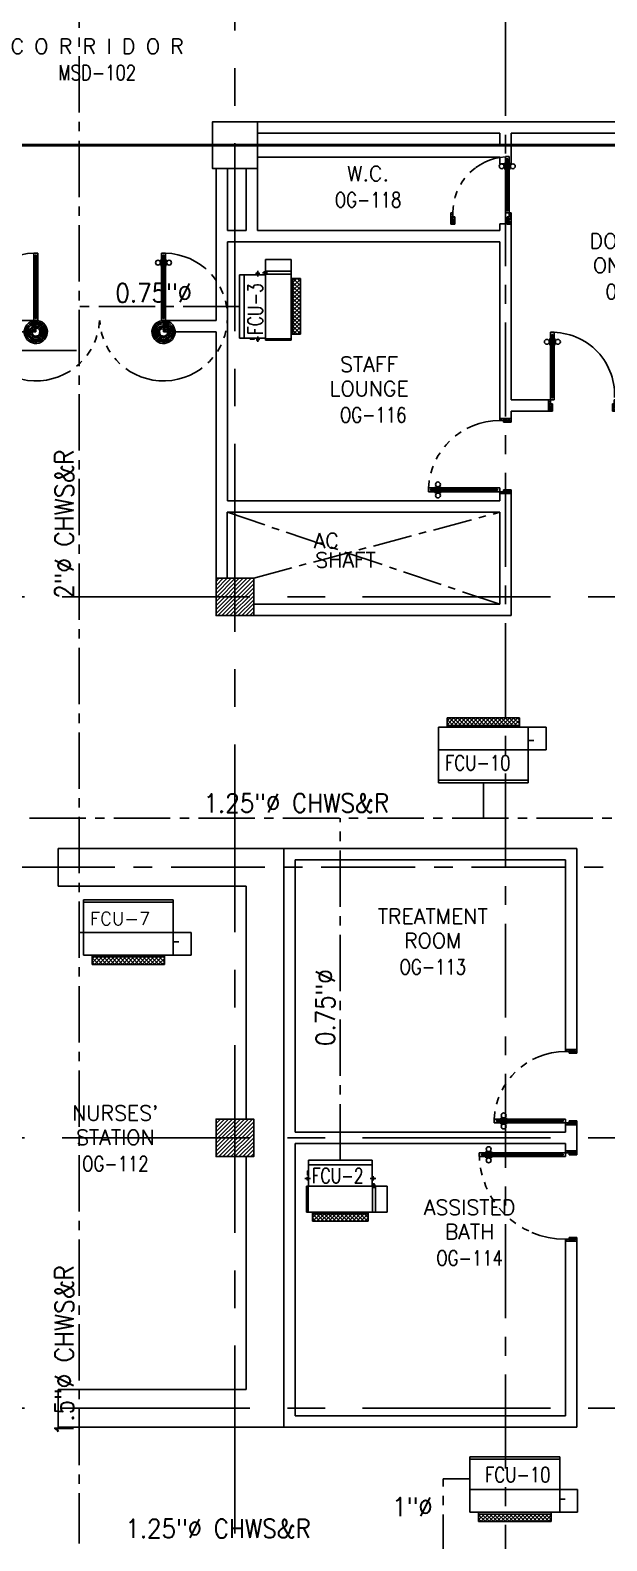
# Model space of a CAD drawing. Extents: x 417866242 to 417866469, y 43498047 to 43498124.
# Drawn here: x 417866441.24 to 417866448.91, y 43498062.63 to 43498082.73 of the extents above; entities that cross this region are included whole.
import ezdxf
from ezdxf.enums import TextEntityAlignment as Align

# ---------------------------------------------------------------- set-up
doc = ezdxf.new("R2010")
doc.units = 0
doc.header["$MEASUREMENT"] = 0
for name, pattern in [('CENTER', [2, 1.25, -0.25, 0.25, -0.25]), ('CENTER2', [1.125, 0.75, -0.125, 0.125, -0.125]), ('CENTERX2', [4, 2.5, -0.5, 0.5, -0.5]), ('HIDDEN', [0.375, 0.25, -0.125])]:
    doc.linetypes.add(name, pattern=pattern)
doc.layers.get('0').update_dxf_attribs({"linetype": 'CONTINUOUS'})
for name, color, linetype in [('AC-CH', 6, 'CENTER2'), ('AC-CHT', 2, 'CONTINUOUS'), ('AXES', 11, 'CENTERX2'), ('AXES1', 11, 'CENTER'), ('COL', 3, 'CONTINUOUS'), ('COUNTER', 11, 'CONTINUOUS'), ('DOOR', 11, 'CONTINUOUS'), ('EJ', 11, 'CONTINUOUS'), ('FCU', 6, 'CONTINUOUS'), ('HAT', 11, 'CONTINUOUS'), ('M-TEXT', 2, 'CONTINUOUS'), ('RM-NAME', 11, 'CONTINUOUS'), ('RM-NO', 11, 'CONTINUOUS'), ('ROOF', 11, 'CONTINUOUS'), ('WALL', 11, 'CONTINUOUS')]:
    doc.layers.add(name, color=color, linetype=linetype)
doc.styles.add('KHRS2', font='ROMANS.shx', dxfattribs={"height": 200})
doc.styles.add('ROMANS', font='ROMANS.shx', dxfattribs={"width": 0.6})

# ---------------------------------------------------------------- blocks, each defined once
blk = doc.blocks.new('DOOR90')
at = {"layer": 'DOOR', "color": 7, "linetype": 'ByBlock'}
for p, q in [((-150, 0), (0, 0)), ((-150, 0), (-150, -25)), ((0, -50), (-114, 0)), ((0, -50), (-40, 0)), ((0, -50), (0, 0)), ((-1000, -25), (-1050, -25)), ((-1050, -75), (-1050, -25)), ((-1050, -25), (-1050, -75)), ((-1000, -75), (-1050, -75)), ((-1000, -42), (-1020, -42)), ((-1020, -42), (-1020, -58)), ((-1000, -58), (-1020, -58)), ((-1000, -25), (-1000, -42)), ((-1000, -58), (-1000, -75)), ((-878, -18), (-968, -18)), ((-968, -25), (-968, -18)), ((-968, -75), (-968, -82)), ((-878, -82), (-968, -82)), ((-955, -9), (-890, -9)), ((-955, -18), (-955, -9)), ((-955, -18), (-890, -18)), ((-955, -82), (-890, -82)), ((-955, -82), (-955, -91)), ((-955, -91), (-890, -91)), ((-890, -18), (-890, -9)), ((-890, -82), (-890, -91)), ((-878, -25), (-878, -18)), ((-878, -75), (-878, -82)), ((-200, -25), (-150, -25)), ((-200, -42), (-200, -25)), ((-180, -42), (-200, -42)), ((-200, -58), (-180, -58)), ((-200, -75), (-200, -58)), ((-150, -75), (-200, -75)), ((-180, -58), (-180, -42)), ((-150, -25), (-100, -25)), ((-150, -75), (-150, -25)), ((-100, -25), (-100, -50)), ((0, -50), (-100, -37)), ((-100, -50), (0, -50)), ((-150, -875), (-100, -875)), ((-150, -900), (-150, -875)), ((-150, -900), (0, -900)), ((0, -900), (-150, -900)), ((0, -850), (-114, -900)), ((-100, -875), (-100, -850)), ((0, -850), (-100, -863)), ((-100, -850), (0, -850)), ((0, -850), (-40, -900)), ((0, -850), (0, -900))]:
    blk.add_line(p, q, dxfattribs=at)
at = {"layer": 'DOOR', "linetype": 'ByBlock'}
for p, q in [((-200, -25), (-1000, -25)), ((-200, -42), (-1000, -42)), ((-200, -58), (-1000, -58)), ((-1000, -75), (-200, -75))]:
    blk.add_line(p, q, dxfattribs=at)
at = {"layer": 'DOOR', "color": 7, "linetype": 'ByBlock'}
for centre in [(-923, 24), (-923, -124)]:
    blk.add_circle(centre, 32.4, dxfattribs=at)
for centre, radius, start, end in [((0, -50), 154, 161.1053, 166.2858), ((0, -50), 94.4, 148.0182, 180), ((0, -50), 134, 158.1598, 169.28), ((0, -50), 114, 154.0838, 167.3774), ((0, -50), 74.4, 137.7764, 180), ((0, -50), 54.4, 113.2074, 180), ((0, -50), 34.4, 90, 180), ((0, -50), 14.4, 90, 180), ((0, -850), 154, 193.7142, 198.8947), ((0, -850), 134, 190.72, 201.8402), ((0, -850), 94.4, 180, 211.9818), ((0, -850), 74.4, 180, 222.2236), ((0, -850), 54.4, 180, 246.7926), ((0, -850), 34.4, 180, 270), ((0, -850), 14.4, 180, 270)]:
    blk.add_arc(centre, radius, start, end, dxfattribs=at)
at = {"layer": 'DOOR', "linetype": 'HIDDEN', "ltscale": 0.5}
blk.add_arc((-222, -50), 828, 178.2701, 275.003, dxfattribs=at)
blk = doc.blocks.new('DOOR80')
at = {"layer": 'DOOR', "color": 7, "linetype": 'ByBlock'}
for p, q in [((-150, 800), (0, 800)), ((-150, 800), (-150, 775)), ((0, 800), (-150, 800)), ((-150, 775), (-100, 775)), ((0, 750), (-114, 800)), ((-100, 775), (-100, 750)), ((0, 750), (-100, 763)), ((-100, 750), (0, 750)), ((0, 750), (-40, 800)), ((0, 750), (0, 800)), ((-850, 75), (-900, 75)), ((-900, 75), (-900, 25)), ((-900, 25), (-900, 75)), ((-850, 25), (-900, 25)), ((-850, 58), (-870, 58)), ((-870, 42), (-870, 58)), ((-850, 42), (-870, 42)), ((-850, 58), (-850, 75)), ((-850, 25), (-850, 42)), ((-727, 82), (-817, 82)), ((-817, 75), (-817, 82)), ((-817, 25), (-817, 18)), ((-727, 18), (-817, 18)), ((-805, 91), (-740, 91)), ((-805, 82), (-805, 91)), ((-805, 82), (-740, 82)), ((-805, 18), (-740, 18)), ((-805, 18), (-805, 9)), ((-805, 9), (-740, 9)), ((-740, 82), (-740, 91)), ((-740, 18), (-740, 9)), ((-727, 75), (-727, 82)), ((-727, 25), (-727, 18)), ((-150, 75), (-200, 75)), ((-200, 75), (-200, 58)), ((-200, 58), (-180, 58)), ((-180, 42), (-200, 42)), ((-200, 42), (-200, 25)), ((-200, 25), (-150, 25)), ((-180, 58), (-180, 42)), ((-150, 75), (-150, 25)), ((-150, 25), (-100, 25)), ((-150, 0), (-150, 25)), ((0, 0), (-150, 0)), ((0, 50), (-114, 0)), ((-100, 25), (-100, 50)), ((0, 50), (-100, 37)), ((-100, 50), (0, 50)), ((0, 50), (-40, 0)), ((0, 50), (0, 0))]:
    blk.add_line(p, q, dxfattribs=at)
at = {"layer": 'DOOR', "linetype": 'ByBlock'}
for p, q in [((-850, 75), (-200, 75)), ((-200, 58), (-850, 58)), ((-200, 42), (-850, 42)), ((-200, 25), (-850, 25))]:
    blk.add_line(p, q, dxfattribs=at)
at = {"layer": 'DOOR', "color": 7, "linetype": 'ByBlock'}
for centre in [(-772, 124), (-772, -24)]:
    blk.add_circle(centre, 32.4, dxfattribs=at)
at = {"layer": 'DOOR', "linetype": 'HIDDEN', "ltscale": 0.5}
blk.add_arc((-149, 23), 752, 90.0695, 176.0204, dxfattribs=at)
at = {"layer": 'DOOR', "color": 7, "linetype": 'ByBlock'}
for centre, radius, start, end in [((0, 750), 154, 161.1053, 166.2858), ((0, 750), 134, 158.1598, 169.28), ((0, 750), 94.4, 148.0182, 180), ((0, 750), 74.4, 137.7764, 180), ((0, 750), 54.4, 113.2074, 180), ((0, 750), 34.4, 90, 180), ((0, 750), 14.4, 90, 180), ((0, 50), 154, 193.7142, 198.8947), ((0, 50), 134, 190.72, 201.8402), ((0, 50), 114, 192.6226, 205.9162), ((0, 50), 94.4, 180, 211.9818), ((0, 50), 74.4, 180, 222.2236), ((0, 50), 54.4, 180, 246.7926), ((0, 50), 34.4, 180, 270), ((0, 50), 14.4, 180, 270)]:
    blk.add_arc(centre, radius, start, end, dxfattribs=at)
blk = doc.blocks.new('C5')
at = {"layer": 'HAT', "linetype": 'ByBlock'}
h = blk.add_hatch(dxfattribs=at)
h.set_pattern_fill('ANSI31', color=256, scale=300, style=0)
h.set_pattern_definition([(45, (-223356.182, -51411.005), (-26.516504, 26.516504), [])])
h.paths.add_polyline_path([(300, 300), (0, 300), (0, 0), (300, 0)])
h.paths.add_polyline_path([(600, 300), (300, 300), (300, 0), (600, 0)])
at = {"layer": 'COL'}
blk.add_lwpolyline([(600, 300), (0, 300), (0, 0), (600, 0)], close=True, dxfattribs=at)
blk = doc.blocks.new('*X75')
at = {"color": 0}
for p, q in [((238729, 139875), (239203, 140350)), ((238729, 139928), (239150, 140350)), ((238729, 139981), (239097, 140350)), ((238729, 140034), (239044, 140350)), ((238729, 140087), (238991, 140350)), ((238729, 140140), (238938, 140350)), ((238729, 140193), (238885, 140350)), ((238729, 140246), (238832, 140350)), ((238729, 140299), (238779, 140350)), ((238756, 139850), (239229, 140322)), ((238809, 139850), (239229, 140269)), ((238862, 139850), (239229, 140216)), ((238915, 139850), (239229, 140163)), ((238968, 139850), (239229, 140110)), ((239021, 139850), (239229, 140057)), ((239074, 139850), (239229, 140004)), ((239128, 139850), (239229, 139951)), ((239181, 139850), (239229, 139898))]:
    blk.add_line(p, q, dxfattribs=at)
blk = doc.blocks.new('COL50')
at = {"layer": 'COL'}
blk.add_lwpolyline([(-250, 250), (-250, -250), (250, -250), (250, 250)], close=True, dxfattribs=at)
blk = doc.blocks.new('DOOR-10')
at = {"layer": 'DOOR', "color": 0, "linetype": 'ByBlock'}
for p, q in [((-76, 1018), (-83, 1018)), ((-83, 928), (-83, 1018)), ((-26, 1100), (-76, 1100)), ((-76, 1100), (-26, 1100)), ((-76, 1050), (-76, 1100)), ((-59, 1050), (-76, 1050)), ((-43, 1070), (-59, 1070)), ((-59, 1050), (-59, 1070)), ((-43, 1050), (-43, 1070)), ((-26, 1050), (-43, 1050)), ((-26, 1050), (-26, 1100)), ((-26, 1018), (-18, 1018)), ((-18, 928), (-18, 1018)), ((-83, 1005), (-92, 1005)), ((-92, 1005), (-92, 940)), ((-83, 940), (-92, 940)), ((-83, 1005), (-83, 940)), ((-76, 928), (-83, 928)), ((-26, 928), (-18, 928)), ((-18, 1005), (-9, 1005)), ((-18, 1005), (-18, 940)), ((-18, 940), (-9, 940)), ((-9, 1005), (-9, 940)), ((-1001, 0), (-1001, 150)), ((-1001, 150), (-976, 150)), ((-1001, 150), (-1001, 0)), ((-951, 0), (-1001, 0)), ((-976, 150), (-976, 100)), ((-976, 100), (-951, 100)), ((-951, 100), (-951, 0)), ((-76, 200), (-59, 200)), ((-76, 150), (-76, 200)), ((-76, 150), (-26, 150)), ((-59, 200), (-59, 180)), ((-59, 180), (-43, 180)), ((-51, 100), (-51, 0)), ((-26, 100), (-51, 100)), ((-51, 0), (-1, 0)), ((-43, 200), (-26, 200)), ((-43, 180), (-43, 200)), ((-26, 200), (-26, 150)), ((-1, 150), (-26, 150)), ((-26, 150), (-26, 100))]:
    blk.add_line(p, q, dxfattribs=at)
at = {"layer": 'DOOR', "linetype": 'ByBlock'}
for p, q in [((-76, 1050), (-76, 200)), ((-59, 200), (-59, 1050)), ((-43, 200), (-43, 1050)), ((-26, 200), (-26, 1050))]:
    blk.add_line(p, q, dxfattribs=at)
at = {"layer": 'DOOR', "color": 9, "linetype": 'ByBlock'}
for p, q in [((-951, 0), (-1001, 114)), ((-951, 0), (-1001, 40)), ((-951, 0), (-964, 100)), ((-51, 0), (-1, 114)), ((-51, 0), (-37, 100)), ((-51, 0), (-1, 40)), ((-1, 0), (-1, 150))]:
    blk.add_line(p, q, dxfattribs=at)
at = {"layer": 'DOOR', "color": 0, "linetype": 'ByBlock'}
for centre in [(-124, 973), (23, 973)]:
    blk.add_circle(centre, 32.4, dxfattribs=at)
at = {"layer": 'DOOR', "linetype": 'HIDDEN', "ltscale": 0.5}
blk.add_arc((-23, 149), 952, 93.1482, 179.9482, dxfattribs=at)
at = {"layer": 'DOOR', "color": 9, "linetype": 'ByBlock'}
for centre, radius, start, end in [((-951, 0), 154, 103.7142, 108.8947), ((-951, 0), 134, 100.72, 111.8402), ((-951, 0), 94.4, 90, 121.9818), ((-951, 0), 74.4, 90, 132.2236), ((-951, 0), 54.4, 90, 156.7926), ((-951, 0), 34.4, 90, 180), ((-951, 0), 14.4, 90, 180), ((-51, 0), 94.4, 58.0182, 90), ((-51, 0), 74.4, 47.7764, 90), ((-51, 0), 54.4, 23.2074, 90), ((-51, 0), 34.4, 0, 90), ((-51, 0), 14.4, 0, 90), ((-51, 0), 134, 68.1598, 79.28), ((-51, 0), 114, 64.0838, 77.3774), ((-51, 0), 154, 71.1053, 76.2858)]:
    blk.add_arc(centre, radius, start, end, dxfattribs=at)
blk = doc.blocks.new('DOOR100')
at = {"layer": 'DOOR', "color": 7, "linetype": 'ByBlock'}
for p, q in [((-82, 1128), (-82, 1218)), ((-75, 1218), (-82, 1218)), ((-75, 1250), (-75, 1300)), ((-75, 1300), (-25, 1300)), ((-25, 1300), (-75, 1300)), ((-58, 1250), (-75, 1250)), ((-58, 1250), (-58, 1270)), ((-42, 1270), (-58, 1270)), ((-42, 1250), (-42, 1270)), ((-25, 1250), (-42, 1250)), ((-25, 1250), (-25, 1300)), ((-25, 1218), (-18, 1218)), ((-18, 1128), (-18, 1218)), ((-91, 1205), (-91, 1140)), ((-82, 1205), (-91, 1205)), ((-82, 1140), (-91, 1140)), ((-82, 1205), (-82, 1140)), ((-75, 1128), (-82, 1128)), ((-25, 1128), (-18, 1128)), ((-18, 1205), (-18, 1140)), ((-18, 1205), (-9, 1205)), ((-18, 1140), (-9, 1140)), ((-9, 1205), (-9, 1140)), ((-1200, 0), (-1200, 150)), ((-1200, 150), (-1175, 150)), ((-1200, 150), (-1200, 0)), ((-1150, 0), (-1200, 114)), ((-1150, 0), (-1200, 40)), ((-1150, 0), (-1200, 0)), ((-1175, 150), (-1175, 100)), ((-1175, 100), (-1150, 100)), ((-1150, 0), (-1163, 100)), ((-1150, 100), (-1150, 0)), ((-75, 200), (-58, 200)), ((-75, 150), (-75, 200)), ((-75, 150), (-25, 150)), ((-58, 200), (-58, 180)), ((-58, 180), (-42, 180)), ((-50, 0), (0, 114)), ((-50, 100), (-50, 0)), ((-50, 0), (-37, 100)), ((-25, 100), (-50, 100)), ((-50, 0), (0, 40)), ((-50, 0), (0, 0)), ((-42, 200), (-25, 200)), ((-42, 180), (-42, 200)), ((-25, 200), (-25, 150)), ((0, 150), (-25, 150)), ((-25, 150), (-25, 100)), ((0, 0), (0, 150)), ((0, 150), (0, 0))]:
    blk.add_line(p, q, dxfattribs=at)
at = {"layer": 'DOOR', "linetype": 'ByBlock'}
for p, q in [((-75, 1250), (-75, 200)), ((-58, 200), (-58, 1250)), ((-42, 200), (-42, 1250)), ((-25, 200), (-25, 1250))]:
    blk.add_line(p, q, dxfattribs=at)
at = {"layer": 'DOOR', "color": 7, "linetype": 'ByBlock'}
for centre in [(-124, 1173), (24, 1173)]:
    blk.add_circle(centre, 32.4, dxfattribs=at)
at = {"layer": 'DOOR', "linetype": 'HIDDEN', "ltscale": 0.5}
blk.add_arc((-25, 150), 1150, 90, 180, dxfattribs=at)
at = {"layer": 'DOOR', "color": 7, "linetype": 'ByBlock'}
for centre, radius, start, end in [((-1150, 0), 154, 103.7142, 108.8947), ((-1150, 0), 134, 100.72, 111.8402), ((-1150, 0), 94.4, 90, 121.9818), ((-1150, 0), 74.4, 90, 132.2236), ((-1150, 0), 54.4, 90, 156.7926), ((-1150, 0), 34.4, 90, 180), ((-1150, 0), 14.4, 90, 180), ((-50, 0), 94.4, 58.0182, 90), ((-50, 0), 74.4, 47.7764, 90), ((-50, 0), 54.4, 23.2074, 90), ((-50, 0), 34.4, 0, 90), ((-50, 0), 14.4, 0, 90), ((-50, 0), 134, 68.1598, 79.28), ((-50, 0), 114, 64.0838, 77.3774), ((-50, 0), 154, 71.1053, 76.2858)]:
    blk.add_arc(centre, radius, start, end, dxfattribs=at)
blk = doc.blocks.new('*X78')
at = {"color": 0}
for p, q in [((238729, 132663), (239216, 133150)), ((238729, 132716), (239163, 133150)), ((238729, 132769), (239110, 133150)), ((238729, 132822), (239057, 133150)), ((238729, 132875), (239004, 133150)), ((238729, 132928), (238951, 133150)), ((238729, 132981), (238898, 133150)), ((238729, 133034), (238845, 133150)), ((238729, 133087), (238791, 133150)), ((238729, 133140), (238738, 133150)), ((238769, 132650), (239229, 133110)), ((238822, 132650), (239229, 133056)), ((238875, 132650), (239229, 133003)), ((238928, 132650), (239229, 132950)), ((238981, 132650), (239229, 132897)), ((239034, 132650), (239229, 132844)), ((239087, 132650), (239229, 132791)), ((239140, 132650), (239229, 132738)), ((239193, 132650), (239229, 132685))]:
    blk.add_line(p, q, dxfattribs=at)
blk = doc.blocks.new('A$C272A55A0')
at = {"layer": 'DOOR', "color": 0, "linetype": 'ByBlock'}
for p, q in [((0, 900), (0, 1050)), ((50, 1050), (0, 1050)), ((50, 950), (50, 1050)), ((1750, 950), (1750, 1050)), ((1750, 1050), (1800, 1050)), ((1800, 1050), (1800, 900)), ((0, 900), (25, 900)), ((25, 950), (50, 950)), ((25, 900), (25, 950)), ((75, 900), (25, 900)), ((25, 850), (25, 900)), ((42, 850), (25, 850)), ((58, 870), (42, 870)), ((42, 870), (42, 850)), ((58, 850), (58, 870)), ((75, 850), (58, 850)), ((75, 900), (75, 850)), ((1725, 900), (1775, 900)), ((1725, 900), (1725, 850)), ((1725, 850), (1742, 850)), ((1742, 870), (1758, 870)), ((1742, 850), (1742, 870)), ((1775, 950), (1750, 950)), ((1758, 870), (1758, 850)), ((1758, 850), (1775, 850)), ((1775, 900), (1775, 950)), ((1800, 900), (1775, 900)), ((1775, 850), (1775, 900)), ((25, 50), (42, 50)), ((25, 50), (25, 0)), ((25, 0), (75, 0)), ((75, 0), (25, 0)), ((42, 50), (42, 30)), ((42, 30), (58, 30)), ((58, 50), (75, 50)), ((58, 50), (58, 30)), ((75, 50), (75, 0)), ((1718, 160), (1709, 160)), ((1709, 95), (1709, 160)), ((1718, 95), (1709, 95)), ((1725, 173), (1718, 173)), ((1718, 173), (1718, 83)), ((1718, 95), (1718, 160)), ((1725, 83), (1718, 83)), ((1742, 50), (1725, 50)), ((1725, 50), (1725, 0)), ((1775, 0), (1725, 0)), ((1725, 0), (1775, 0)), ((1742, 50), (1742, 30)), ((1758, 30), (1742, 30)), ((1775, 50), (1758, 50)), ((1758, 50), (1758, 30)), ((1775, 173), (1782, 173)), ((1775, 83), (1782, 83)), ((1775, 50), (1775, 0)), ((1782, 173), (1782, 83)), ((1782, 160), (1791, 160)), ((1782, 95), (1782, 160)), ((1782, 95), (1791, 95)), ((1791, 95), (1791, 160))]:
    blk.add_line(p, q, dxfattribs=at)
at = {"layer": 'DOOR', "color": 9, "linetype": 'ByBlock'}
for p, q in [((50, 1050), (0, 1010)), ((50, 1050), (0, 937)), ((50, 1050), (37, 950)), ((1750, 1050), (1800, 1010)), ((1750, 1050), (1800, 937)), ((1750, 1050), (1763, 950))]:
    blk.add_line(p, q, dxfattribs=at)
at = {"layer": 'DOOR', "linetype": 'ByBlock'}
for p, q in [((25, 850), (25, 50)), ((42, 850), (42, 50)), ((58, 850), (58, 50)), ((75, 50), (75, 850)), ((1725, 50), (1725, 850)), ((1742, 850), (1742, 50)), ((1758, 850), (1758, 50)), ((1775, 850), (1775, 50))]:
    blk.add_line(p, q, dxfattribs=at)
at = {"layer": 'DOOR', "color": 0, "linetype": 'ByBlock'}
for centre in [(1676, 128), (1824, 128)]:
    blk.add_circle(centre, 32.4, dxfattribs=at)
at = {"layer": 'DOOR', "color": 9, "linetype": 'ByBlock'}
for centre, radius, start, end in [((50, 1050), 54.4, 203.2074, 270), ((50, 1050), 34.4, 180, 270), ((50, 1050), 14.4, 180, 270), ((1750, 1050), 14.4, 270, 0), ((1750, 1050), 34.4, 270, 0), ((1750, 1050), 54.4, 270, 336.7926), ((50, 1050), 74.4, 227.7764, 270), ((50, 1050), 94.4, 238.0182, 270), ((50, 1050), 114, 244.0838, 257.3774), ((50, 1050), 134, 248.1598, 259.28), ((50, 1050), 154, 251.1053, 256.2858), ((1750, 1050), 74.4, 270, 312.2236), ((1750, 1050), 94.4, 270, 301.9818), ((1750, 1050), 114, 282.6226, 295.9162), ((1750, 1050), 134, 280.72, 291.8402), ((1750, 1050), 154, 283.7142, 288.8947)]:
    blk.add_arc(centre, radius, start, end, dxfattribs=at)
at = {"layer": 'DOOR', "linetype": 'HIDDEN', "ltscale": 0.5}
for centre, start, end in [((50, 851), 268.3174, 3.2965), ((1750, 851), 176.7035, 271.6826)]:
    blk.add_arc(centre, 851, start, end, dxfattribs=at)
at = {"layer": 'WALL', "linetype": 'ByBlock'}
blk.add_line((1800, 900), (1800, 1050), dxfattribs=at)
blk = doc.blocks.new('*X31')
at = {"color": 0}
for p, q in [((-750, 2538), (-672, 2616)), ((-750, 2591), (-725, 2616)), ((-719, 2516), (-619, 2616)), ((-607, 2516), (-707, 2616)), ((-666, 2516), (-566, 2616)), ((-554, 2516), (-654, 2616)), ((-613, 2516), (-513, 2616)), ((-501, 2516), (-601, 2616)), ((-560, 2516), (-460, 2616)), ((-448, 2516), (-548, 2616)), ((-507, 2516), (-407, 2616)), ((-394, 2516), (-494, 2616)), ((-454, 2516), (-354, 2616)), ((-341, 2516), (-441, 2616)), ((-401, 2516), (-301, 2616)), ((-288, 2516), (-388, 2616)), ((-348, 2516), (-248, 2616)), ((-235, 2516), (-335, 2616)), ((-295, 2516), (-195, 2616)), ((-182, 2516), (-282, 2616)), ((-242, 2516), (-142, 2616)), ((-129, 2516), (-229, 2616)), ((-189, 2516), (-89, 2616)), ((-76, 2516), (-176, 2616)), ((-136, 2516), (-36, 2616)), ((-23, 2516), (-123, 2616)), ((-83, 2516), (17, 2616)), ((30, 2516), (-70, 2616)), ((-30, 2516), (70, 2616)), ((83, 2516), (-17, 2616)), ((23, 2516), (123, 2616)), ((136, 2516), (36, 2616)), ((76, 2516), (176, 2616)), ((189, 2516), (89, 2616)), ((215, 2543), (142, 2616)), ((215, 2596), (195, 2616)), ((-660, 2516), (-750, 2606)), ((-713, 2516), (-750, 2553)), ((129, 2516), (215, 2601)), ((182, 2516), (215, 2548))]:
    blk.add_line(p, q, dxfattribs=at)
blk = doc.blocks.new('WAP16')
at = {"color": 6}
for p, q in [((-597, 0), (-597, -737)), ((-597, 0), (597, 0)), ((597, 0), (597, -737)), ((-597, -437), (597, -437)), ((-597, -737), (597, -737))]:
    blk.add_line(p, q, dxfattribs=at)
at = {"color": 3}
for p, q in [((-597, -32), (597, -32)), ((597, -437), (835, -437)), ((597, -562), (670, -562)), ((835, -437), (835, -737)), ((-482, -737), (-482, -862)), ((-482, -762), (482, -762)), ((482, -737), (482, -862)), ((597, -737), (835, -737)), ((-482, -862), (482, -862))]:
    blk.add_line(p, q, dxfattribs=at)
at = {"color": 11}
blk.add_blockref('*X31', (268, -3378), dxfattribs=at)
blk = doc.blocks.new('*X29')
at = {"color": 0}
for p, q in [((16890, -2467), (16943, -2414)), ((16890, -2520), (16990, -2420)), ((16990, -2565), (16890, -2465)), ((16890, -2573), (16990, -2473)), ((16990, -2619), (16890, -2519)), ((16890, -2626), (16990, -2526)), ((16990, -2672), (16890, -2572)), ((16890, -2679), (16990, -2579)), ((16990, -2512), (16892, -2414)), ((16990, -2459), (16945, -2414)), ((16990, -2725), (16890, -2625)), ((16890, -2732), (16990, -2632)), ((16990, -2778), (16890, -2678)), ((16890, -2785), (16990, -2685)), ((16990, -2831), (16890, -2731)), ((16890, -2838), (16990, -2738)), ((16990, -2884), (16890, -2784)), ((16890, -2891), (16990, -2791)), ((16990, -2937), (16890, -2837)), ((16890, -2944), (16990, -2844)), ((16990, -2990), (16890, -2890)), ((16890, -2997), (16990, -2897)), ((16990, -3043), (16890, -2943)), ((16890, -3050), (16990, -2950)), ((16990, -3096), (16890, -2996)), ((16890, -3103), (16990, -3003)), ((16990, -3149), (16890, -3049)), ((16944, -3155), (16890, -3102)), ((16892, -3155), (16990, -3056)), ((16945, -3155), (16990, -3109))]:
    blk.add_line(p, q, dxfattribs=at)
blk = doc.blocks.new('WHE06')
at = {"color": 3}
for p, q in [((689, 622), (346, 622)), ((346, 622), (346, 469)), ((689, 469), (689, 622)), ((60, -422), (60, 422)), ((212, 437), (269, 437)), ((232, 452), (232, 422)), ((232, 452), (252, 452)), ((242, 472), (242, 399)), ((252, 452), (252, 422)), ((305, 448), (373, 448)), ((321, 458), (321, 438)), ((321, 458), (346, 458)), ((321, 438), (346, 438)), ((346, 430), (689, 430)), ((811, 371), (689, 371)), ((711, -371), (711, 371)), ((811, -371), (811, 371)), ((242, -472), (242, -399)), ((811, -371), (689, -371)), ((142, -437), (142, -422)), ((142, -437), (197, -437)), ((197, -437), (197, -422)), ((221, -437), (269, -437)), ((232, -452), (232, -422)), ((232, -452), (252, -452)), ((252, -452), (252, -422)), ((346, -430), (689, -430))]:
    blk.add_line(p, q, dxfattribs=at)
at = {"color": 6}
for p, q in [((0, -422), (0, 422)), ((0, 422), (346, 422)), ((346, 469), (346, -451)), ((689, 469), (346, 469)), ((689, -451), (689, 469)), ((0, -422), (346, -422)), ((346, -451), (689, -451))]:
    blk.add_line(p, q, dxfattribs=at)
at = {"color": 11}
blk.add_blockref('*X29', (-16179, 2784), dxfattribs=at)
blk = doc.blocks.new('RM1')
at = {"layer": 'RM-NAME', "style": 'ROMANS'}
for tag, p in [('ROOMNAME1', (0, 324)), ('ROOMNAME2', (0, 0))]:
    blk.add_attdef(tag, text='', height=200, dxfattribs=at).set_placement(p, align=Align.MIDDLE)

msp = doc.modelspace()

# ---------------------------------------------------------------- linework, layer by layer
at = {"layer": 'AC-CH'}
for p, q in [((417866441.889, 43498103.759), (417866441.889, 43498062.589)), ((417866444.023, 43498079.053), (417866441.889, 43498079.053)), ((417866435.479, 43498078.468), (417866441.889, 43498078.468)), ((417866447.269, 43498072.715), (417866447.269, 43498072.244)), ((417866437.851, 43498072.244), (417866452.101, 43498072.244)), ((417866445.364, 43498067.689), (417866445.364, 43498072.244)), ((417866441.947, 43498070.721), (417866441.889, 43498070.721)), ((417866447.09, 43498063.452), (417866446.733, 43498063.452)), ((417866446.733, 43498059.974), (417866446.733, 43498063.452))]:
    msp.add_line(p, q, dxfattribs=at)
at = {"layer": 'AXES'}
for p, q in [((417866443.961, 43498046.724), (417866443.961, 43498123.537)), ((417866467.811, 43498081.209), (417866400.121, 43498081.209)), ((417866467.811, 43498081.189), (417866400.121, 43498081.189)), ((417866468.161, 43498075.189), (417866400.121, 43498075.189)), ((417866468.161, 43498067.989), (417866400.121, 43498067.989)), ((417866468.161, 43498064.389), (417866400.121, 43498064.389))]:
    msp.add_line(p, q, dxfattribs=at)
at = {"layer": 'AXES1'}
for p, q in [((417866447.561, 43498053.589), (417866447.561, 43498112.409)), ((417866458.361, 43498071.589), (417866400.121, 43498071.589))]:
    msp.add_line(p, q, dxfattribs=at)
at = {"layer": 'COUNTER', "linetype": 'ByBlock'}
for p, q in [((417866441.611, 43498071.339), (417866441.611, 43498071.839)), ((417866441.611, 43498071.839), (417866444.611, 43498071.839)), ((417866444.611, 43498071.839), (417866444.611, 43498064.139)), ((417866444.111, 43498071.339), (417866441.611, 43498071.339)), ((417866444.111, 43498068.239), (417866444.111, 43498071.339)), ((417866441.611, 43498064.139), (417866441.611, 43498064.639)), ((417866441.611, 43498064.639), (417866444.111, 43498064.639)), ((417866444.611, 43498064.139), (417866441.611, 43498064.139))]:
    msp.add_line(p, q, dxfattribs=at)
at = {"layer": 'COUNTER'}
for p, q in [((417866441.611, 43498071.339), (417866441.611, 43498071.839)), ((417866441.811, 43498071.839), (417866444.611, 43498071.839)), ((417866444.611, 43498064.139), (417866444.611, 43498071.839)), ((417866444.611, 43498064.139), (417866444.611, 43498071.839)), ((417866441.611, 43498071.339), (417866444.111, 43498071.339)), ((417866441.811, 43498071.339), (417866444.111, 43498071.339)), ((417866444.111, 43498068.239), (417866444.111, 43498071.339)), ((417866444.111, 43498064.639), (417866444.111, 43498067.739)), ((417866444.111, 43498067.323), (417866444.111, 43498064.639)), ((417866441.811, 43498064.639), (417866444.111, 43498064.639)), ((417866441.811, 43498064.139), (417866444.611, 43498064.139))]:
    msp.add_line(p, q, dxfattribs=at)
at = {"layer": 'EJ'}
for p, q in [((417866397.415, 43498081.209), (417866458.611, 43498081.209)), ((417866397.415, 43498081.189), (417866458.611, 43498081.189))]:
    msp.add_line(p, q, dxfattribs=at)
at = {"layer": 'ROOF'}
for p, q in [((417866425.837, 43498081.209), (417866458.487, 43498081.209)), ((417866425.837, 43498081.189), (417866458.487, 43498081.189))]:
    msp.add_line(p, q, dxfattribs=at)
at = {"layer": 'WALL'}
for p, q in [((417866444.111, 43498081.509), (417866450.861, 43498081.509)), ((417866444.261, 43498081.359), (417866447.486, 43498081.359)), ((417866447.486, 43498081.359), (417866447.486, 43498081.209)), ((417866447.636, 43498081.209), (417866447.486, 43498081.209)), ((417866447.636, 43498081.359), (417866447.636, 43498081.209)), ((417866447.636, 43498081.359), (417866450.861, 43498081.359)), ((417866444.261, 43498081.189), (417866447.486, 43498081.189)), ((417866444.261, 43498081.039), (417866447.486, 43498081.039)), ((417866447.636, 43498081.189), (417866447.486, 43498081.189)), ((417866447.486, 43498081.039), (417866447.486, 43498080.951)), ((417866447.636, 43498081.189), (417866447.636, 43498080.951)), ((417866443.711, 43498080.889), (417866443.711, 43498078.864)), ((417866443.861, 43498080.889), (417866443.861, 43498080.064)), ((417866444.111, 43498080.064), (417866444.111, 43498080.889)), ((417866444.261, 43498080.064), (417866444.261, 43498080.889)), ((417866443.861, 43498080.064), (417866444.111, 43498080.064)), ((417866444.261, 43498080.064), (417866447.486, 43498080.064)), ((417866447.486, 43498080.151), (417866447.486, 43498080.064)), ((417866447.636, 43498080.151), (417866447.636, 43498077.809)), ((417866443.861, 43498079.914), (417866447.486, 43498079.914)), ((417866443.861, 43498079.914), (417866443.861, 43498076.464)), ((417866447.486, 43498079.914), (417866447.486, 43498077.566)), ((417866440.611, 43498078.864), (417866441.261, 43498078.864)), ((417866441.261, 43498078.714), (417866441.261, 43498078.864)), ((417866443.061, 43498078.864), (417866443.711, 43498078.864)), ((417866443.061, 43498078.714), (417866443.061, 43498078.864)), ((417866440.611, 43498078.714), (417866441.261, 43498078.714)), ((417866443.061, 43498078.714), (417866443.711, 43498078.714)), ((417866443.711, 43498078.714), (417866443.711, 43498075.439)), ((417866447.636, 43498077.809), (417866448.136, 43498077.809)), ((417866448.136, 43498077.809), (417866448.136, 43498077.659)), ((417866447.486, 43498077.561), (417866447.486, 43498077.659)), ((417866447.636, 43498077.659), (417866447.636, 43498077.566)), ((417866447.636, 43498077.659), (417866448.136, 43498077.659)), ((417866443.861, 43498076.464), (417866447.486, 43498076.464)), ((417866447.486, 43498076.561), (417866447.486, 43498076.464)), ((417866447.636, 43498074.939), (417866447.636, 43498076.561)), ((417866443.86, 43498076.314), (417866443.86, 43498075.439)), ((417866447.486, 43498076.314), (417866443.86, 43498076.314)), ((417866447.486, 43498075.089), (417866447.486, 43498076.314)), ((417866444.211, 43498075.089), (417866447.486, 43498075.089)), ((417866447.636, 43498074.939), (417866444.211, 43498074.939)), ((417866444.611, 43498071.839), (417866448.511, 43498071.839)), ((417866444.611, 43498064.139), (417866444.611, 43498071.839)), ((417866448.511, 43498071.839), (417866448.511, 43498069.164)), ((417866444.761, 43498071.689), (417866448.361, 43498071.689)), ((417866444.761, 43498068.064), (417866444.761, 43498071.689)), ((417866448.361, 43498071.689), (417866448.361, 43498069.164)), ((417866448.361, 43498069.164), (417866448.511, 43498069.164)), ((417866448.361, 43498068.164), (417866448.511, 43498068.164)), ((417866448.361, 43498068.164), (417866448.361, 43498068.064)), ((417866448.511, 43498068.164), (417866448.511, 43498067.814)), ((417866444.761, 43498068.064), (417866448.361, 43498068.064)), ((417866444.761, 43498064.289), (417866444.761, 43498067.914)), ((417866444.761, 43498067.914), (417866448.361, 43498067.914)), ((417866448.361, 43498067.914), (417866448.361, 43498067.814)), ((417866448.361, 43498067.814), (417866448.511, 43498067.814)), ((417866448.361, 43498066.614), (417866448.511, 43498066.614)), ((417866448.361, 43498066.614), (417866448.361, 43498064.289)), ((417866448.511, 43498066.614), (417866448.511, 43498064.139)), ((417866444.611, 43498064.139), (417866448.511, 43498064.139)), ((417866444.761, 43498064.289), (417866448.361, 43498064.289))]:
    msp.add_line(p, q, dxfattribs=at)
at = {"layer": 'WALL', "linetype": 'ByBlock'}
for p, q in [((417866447.486, 43498080.951), (417866447.636, 43498080.951)), ((417866447.486, 43498080.151), (417866447.636, 43498080.151)), ((417866447.636, 43498077.561), (417866447.486, 43498077.561))]:
    msp.add_line(p, q, dxfattribs=at)
at = {"layer": 'WALL', "color": 97, "linetype": 'CENTER2', "ltscale": 0.7}
for p, q in [((417866447.486, 43498075.089), (417866443.86, 43498076.314)), ((417866444.211, 43498075.439), (417866447.486, 43498076.314))]:
    msp.add_line(p, q, dxfattribs=at)
at = {"layer": 'WALL', "linetype": 'ByBlock', "ltscale": 0.3}
for points in [[(417866443.711, 43498075.439), (417866444.211, 43498075.439), (417866444.211, 43498074.939), (417866443.711, 43498074.939)], [(417866443.711, 43498068.239), (417866444.211, 43498068.239), (417866444.211, 43498067.739), (417866443.711, 43498067.739)]]:
    msp.add_lwpolyline(points, close=True, dxfattribs=at)

# ---------------------------------------------------------------- block references
at = {"layer": 'COL', "linetype": 'ByBlock', "xscale": 0.0009999871253967285, "yscale": 0.001000002026557922, "zscale": 0.001}
for p in [(417866443.661, 43498081.209), (417866443.661, 43498080.889)]:
    msp.add_blockref('C5', p, dxfattribs=at)
at = {"layer": 'COL', "xscale": -0.0009999871253967285, "yscale": 0.001000002026557922, "zscale": 0.001}
for p in [(417866443.961, 43498075.189), (417866443.961, 43498067.989)]:
    msp.add_blockref('COL50', p, dxfattribs=at)
at = {"layer": 'DOOR', "color": 7, "linetype": 'ByBlock', "xscale": -0.001000002026557922, "yscale": 0.001000002026557922, "zscale": 0.001, "rotation": 90}
msp.add_blockref('DOOR80', (417866447.636, 43498080.147), dxfattribs=at)
at = {"layer": 'DOOR', "color": 0, "linetype": 'ByBlock', "yscale": 0.001000002026557922, "zscale": 0.001}
for name, p, xscale, rotation in [('A$C272A55A0', (417866441.261, 43498079.764), -0.0009999871253967285, 180), ('DOOR90', (417866448.136, 43498077.659), -0.001000002026557922, 90), ('DOOR100', (417866448.511, 43498067.814), 0.001000002026557922, 90)]:
    msp.add_blockref(name, p, dxfattribs=dict(at, xscale=xscale, rotation=rotation))
at = {"layer": 'DOOR', "color": 0, "linetype": 'ByBlock', "ltscale": 0.3, "xscale": -0.001000002026557922, "yscale": 0.001000002026557922, "zscale": 0.001, "rotation": 90}
for p in [(417866447.636, 43498076.561), (417866448.511, 43498068.163)]:
    msp.add_blockref('DOOR-10', p, dxfattribs=at)
at = {"layer": 'FCU', "linetype": 'ByBlock', "xscale": 0.0009999871253967285, "yscale": 0.001000002026557922, "zscale": 0.001}
for name, p in [('WHE06', (417866444.023, 43498079.054)), ('WAP16', (417866442.544, 43498071.158)), ('WAP16', (417866447.687, 43498063.744))]:
    msp.add_blockref(name, p, dxfattribs=at)
at = {"layer": 'FCU', "linetype": 'ByBlock', "yscale": 0.001000002026557922, "zscale": 0.001}
for name, p, xscale, rotation in [('WAP16', (417866447.269, 43498072.715), -0.0009999871253967285, 180), ('WHE06', (417866445.364, 43498067.69), 0.001000002026557922, 270)]:
    msp.add_blockref(name, p, dxfattribs=dict(at, xscale=xscale, rotation=rotation))
at = {"layer": 'HAT', "xscale": 0.0009999871253967285, "yscale": 0.001000002026557922, "zscale": 0.001}
for name in ['*X75', '*X78']:
    msp.add_blockref(name, (417866204.982, 43497935.089), dxfattribs=at)
at = {"layer": 'RM-NAME'}
ref = msp.add_blockref('RM1', (417866442.128, 43498082.515), dxfattribs=dict(at, xscale=0.0009999871253967285, yscale=0.001000002026557922, zscale=0.001))
ref.add_attrib('ROOMNO', 'MSD-102', dxfattribs={"layer": 'RM-NO', "height": 0.2, "style": 'ROMANS', "width": 0.8}).set_placement((417866442.128, 43498082.165), align=Align.MIDDLE)
ref.add_attrib('ROOMNAME2', 'C O R R I D O R', dxfattribs={"height": 0.2, "style": 'ROMANS'}).set_placement((417866442.128, 43498082.515), align=Align.MIDDLE)
ref = msp.add_blockref('RM1', (417866445.733, 43498080.822), dxfattribs=dict(at, xscale=0.0009999871253967285, yscale=0.001000002026557922, zscale=0.001))
ref.add_attrib('ROOMNO', 'OG-118', dxfattribs={"layer": 'RM-NO', "height": 0.2, "style": 'ROMANS', "width": 0.8}).set_placement((417866445.733, 43498080.472), align=Align.MIDDLE)
ref.add_attrib('ROOMNAME2', 'W.C.', dxfattribs={"height": 0.2, "style": 'ROMANS'}).set_placement((417866445.733, 43498080.822), align=Align.MIDDLE)
ref = msp.add_blockref('RM1', (417866449.338, 43498079.6), dxfattribs=dict(at, xscale=0.0009999871253967285, yscale=0.001000002026557922, zscale=0.001))
ref.add_attrib('ROOMNO', 'OG-117', dxfattribs={"layer": 'RM-NO', "height": 0.2, "style": 'ROMANS', "width": 0.8}).set_placement((417866449.338, 43498079.25), align=Align.MIDDLE)
ref.add_attrib('ROOMNAME2', 'ON-CALL', dxfattribs={"height": 0.2, "style": 'ROMANS'}).set_placement((417866449.338, 43498079.6), align=Align.MIDDLE)
ref.add_attrib('ROOMNAME1', "DOCTOR'S", dxfattribs={"height": 0.2, "style": 'ROMANS'}).set_placement((417866449.338, 43498079.924), align=Align.MIDDLE)
ref = msp.add_blockref('RM1', (417866445.747, 43498077.96), dxfattribs=dict(at, xscale=0.0009999871253967285, yscale=0.001000002026557922, zscale=0.001))
ref.add_attrib('ROOMNO', ' OG-116', dxfattribs={"layer": 'RM-NO', "height": 0.2, "style": 'ROMANS', "width": 0.8}).set_placement((417866445.747, 43498077.61), align=Align.MIDDLE)
ref.add_attrib('ROOMNAME2', 'LOUNGE', dxfattribs={"height": 0.2, "style": 'ROMANS'}).set_placement((417866445.747, 43498077.96), align=Align.MIDDLE)
ref.add_attrib('ROOMNAME1', 'STAFF', dxfattribs={"height": 0.2, "style": 'ROMANS'}).set_placement((417866445.747, 43498078.284), align=Align.MIDDLE)
ref = msp.add_blockref('RM1', (417866446.595, 43498070.614), dxfattribs=dict(at, xscale=0.0009999871253967285, yscale=0.001000002026557922, zscale=0.001))
ref.add_attrib('ROOMNO', 'OG-113', dxfattribs={"layer": 'RM-NO', "height": 0.2, "style": 'ROMANS', "width": 0.8}).set_placement((417866446.595, 43498070.264), align=Align.MIDDLE)
ref.add_attrib('ROOMNAME2', 'ROOM', dxfattribs={"height": 0.2, "style": 'ROMANS'}).set_placement((417866446.595, 43498070.614), align=Align.MIDDLE)
ref.add_attrib('ROOMNAME1', 'TREATMENT', dxfattribs={"height": 0.2, "style": 'ROMANS'}).set_placement((417866446.595, 43498070.937), align=Align.MIDDLE)
ref = msp.add_blockref('RM1', (417866442.37, 43498067.994), dxfattribs=dict(at, xscale=0.0009999871253967285, yscale=0.001000002026557922, zscale=0.001))
ref.add_attrib('ROOMNO', 'OG-112', dxfattribs={"layer": 'RM-NO', "height": 0.2, "style": 'ROMANS', "width": 0.8}).set_placement((417866442.37, 43498067.644), align=Align.MIDDLE)
ref.add_attrib('ROOMNAME2', 'STATION', dxfattribs={"height": 0.2, "style": 'ROMANS'}).set_placement((417866442.37, 43498067.994), align=Align.MIDDLE)
ref.add_attrib('ROOMNAME1', "NURSES'", dxfattribs={"height": 0.2, "style": 'ROMANS'}).set_placement((417866442.37, 43498068.318), align=Align.MIDDLE)
ref = msp.add_blockref('RM1', (417866447.085, 43498066.739), dxfattribs=dict(at, xscale=0.0009999871253967285, yscale=0.001000002026557922, zscale=0.001))
ref.add_attrib('ROOMNO', 'OG-114', dxfattribs={"layer": 'RM-NO', "height": 0.2, "style": 'ROMANS', "width": 0.8}).set_placement((417866447.085, 43498066.389), align=Align.MIDDLE)
ref.add_attrib('ROOMNAME2', 'BATH', dxfattribs={"height": 0.2, "style": 'ROMANS'}).set_placement((417866447.085, 43498066.739), align=Align.MIDDLE)
ref.add_attrib('ROOMNAME1', 'ASSISTED', dxfattribs={"height": 0.2, "style": 'ROMANS'}).set_placement((417866447.085, 43498067.063), align=Align.MIDDLE)

# ---------------------------------------------------------------- texts
at = {"layer": 'AC-CHT', "style": 'KHRS2', "width": 0.9}
for s, p in [('0.75"%%C', (417866442.881, 43498079.233)), ('1.25"%%C CHWS&R', (417866444.778, 43498072.444)), ('1"%%C', (417866446.324, 43498063.077)), ('1.25"%%C CHWS&R', (417866443.737, 43498062.789))]:
    msp.add_text(s, height=0.25, dxfattribs=at).set_placement(p, align=Align.MIDDLE)
for s, p in [('2"%%C CHWS&R', (417866441.689, 43498076.157)), ('0.75"%%C', (417866445.164, 43498069.722)), ('1.5"%%C CHWS&R', (417866441.689, 43498065.157))]:
    msp.add_text(s, height=0.25, rotation=90, dxfattribs=at).set_placement(p, align=Align.MIDDLE)
at = {"layer": 'M-TEXT', "style": 'ROMANS', "width": 0.75}
msp.add_text('FCU-3', height=0.2, rotation=90, dxfattribs=at).set_placement((417866444.331, 43498078.674))
at = {"layer": 'M-TEXT', "style": 'ROMANS'}
for s, width, p in [('FCU-10', 0.8, (417866446.758, 43498072.879)), ('FCU-2', 0.75, (417866444.985, 43498067.385)), ('FCU-10', 0.8, (417866447.29, 43498063.405))]:
    msp.add_text(s, height=0.2, dxfattribs=dict(at, width=width)).set_placement(p)
msp.add_text('FCU-7', height=0.175, dxfattribs=at).set_placement((417866442.032, 43498070.819))
at = {"layer": 'RM-NAME', "style": 'ROMANS'}
for s, p in [('AC', (417866445.178, 43498075.936)), ('SHAFT', (417866445.435, 43498075.679))]:
    msp.add_text(s, height=0.2, dxfattribs=at).set_placement(p, align=Align.MIDDLE)

doc.saveas('drawing.dxf')
